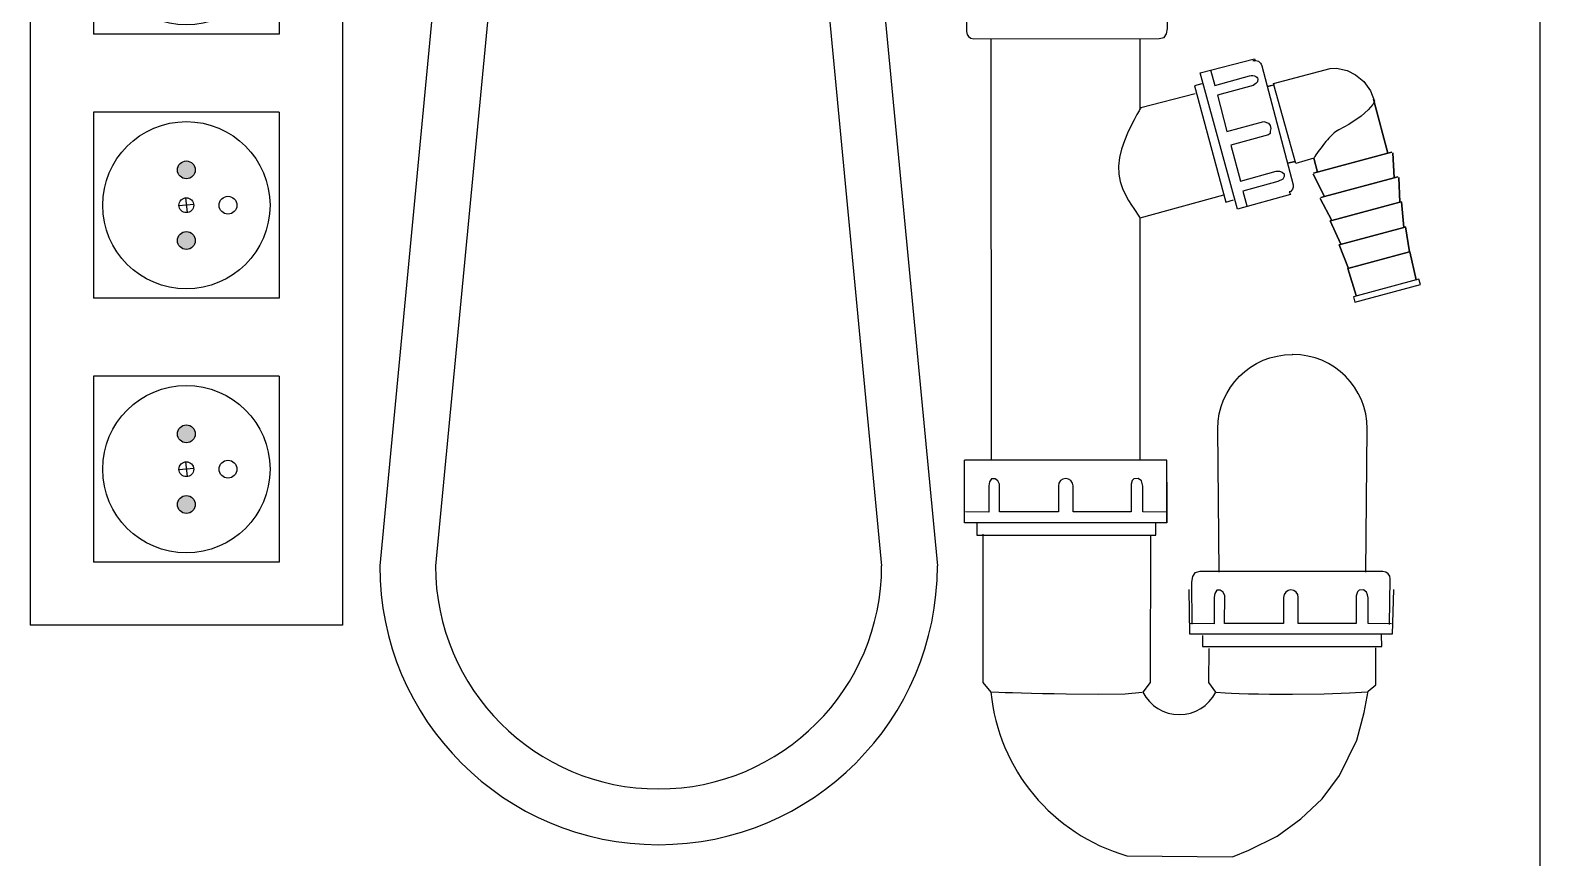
# Model space of a CAD drawing. Header units: millimetres. Extents: x 976 to 9349, y -714 to 2211.
# Drawn here: x 6617.91 to 6658.51, y -666.16 to -643.9 of the extents above; entities that cross this region are included whole.
import ezdxf

# ---------------------------------------------------------------- set-up
doc = ezdxf.new("R2010")
doc.units = ezdxf.units.MM
for name, color, linetype in [('Elektryka - obudowy', 174, 'Continuous'), ('Inst - odpływ', 35, 'Continuous'), ('Meble wnętrze', 52, 'Continuous')]:
    doc.layers.add(name, color=color, linetype=linetype)

# ---------------------------------------------------------------- blocks, each defined once
blk = doc.blocks.new('Z$W@#29424')
h = blk.add_hatch(color=256)
h.paths.add_polyline_path([(1.54, 2.25, 1), (1.06, 2.25, 1)])
h.paths.add_polyline_path([(3.44, 2.25, 1), (2.96, 2.25, 1)])
for centre, radius in [((2.25, 2.25), 2.25), ((2.25, 3.37), 0.24), ((1.3, 2.25), 0.24), ((3.2, 2.25), 0.24)]:
    blk.add_circle(centre, radius)
blk = doc.blocks.new('Z$W@#22242')
for p, q in [((0, 8.4), (22.6, 8.4)), ((0, 8.4), (0, 0)), ((22.6, 8.4), (22.6, 0)), ((1.7, 6.7), (1.7, 1.7)), ((1.7, 6.7), (6.7, 6.7)), ((6.7, 6.7), (6.7, 1.7)), ((8.8, 6.7), (8.8, 1.7)), ((8.8, 6.7), (13.8, 6.7)), ((13.8, 6.7), (13.8, 1.7)), ((15.9, 6.7), (15.9, 1.7)), ((15.9, 6.7), (20.9, 6.7)), ((20.9, 6.7), (20.9, 1.7)), ((4.001, 4.181), (4.399, 4.219)), ((4.181, 4.399), (4.219, 4.001)), ((11.101, 4.181), (11.499, 4.219)), ((11.281, 4.399), (11.319, 4.001)), ((18.201, 4.181), (18.599, 4.219)), ((18.381, 4.399), (18.419, 4.001)), ((1.7, 1.7), (6.7, 1.7)), ((8.8, 1.7), (13.8, 1.7)), ((15.9, 1.7), (20.9, 1.7)), ((0, 0), (22.6, 0))]:
    blk.add_line(p, q)
for centre in [(4.2, 4.2), (11.3, 4.2), (18.4, 4.2)]:
    blk.add_circle(centre, 0.2)
for p in [(1.95, 1.95), (9.05, 1.95), (16.15, 1.95)]:
    blk.add_blockref('Z$W@#29424', p)
blk = doc.blocks.new('Z$W@#28199')
for p, q in [((5, 60), (0, 7.5)), ((6.514, 60), (1.5, 7.5)), ((8.486, 60), (13.5, 7.5)), ((10, 60), (15, 7.5))]:
    blk.add_line(p, q)
for radius in [7.5, 6]:
    blk.add_arc((7.5, 7.5), radius, 180, 0)
blk = doc.blocks.new('Z$W@#17160')
for p, q in [((40.146, -3.776), (40.144, 7.561)), ((44.144, 5.661), (44.144, 7.561)), ((44.146, -3.776), (44.145, 2.739)), ((44.868, -3.776), (39.424, -3.776)), ((39.424, -5.459), (39.424, -3.776)), ((44.868, -5.459), (44.868, -3.776))]:
    blk.add_line(p, q)
at = {"lineweight": -3}
for points, knots in [([(39.497, 8.92), (39.497, 8.92), (39.476, 7.75), (39.476, 7.75), (39.476, 7.75), (39.476, 7.645), (39.566, 7.56), (39.676, 7.56), (39.676, 7.56), (39.676, 7.56), (44.662, 7.561), (44.662, 7.561), (44.662, 7.561), (44.662, 7.561), (44.797, 7.593), (44.797, 7.593), (44.797, 7.593), (44.797, 7.593), (44.856, 7.689), (44.856, 7.689), (44.856, 7.689), (44.856, 7.689), (44.882, 7.833), (44.882, 7.833), (44.882, 7.833), (44.882, 7.833), (44.873, 8.912), (44.873, 8.912)], [0, 0, 0, 0, 0.125, 0.125, 0.125, 0.125, 0.25, 0.25, 0.25, 0.25, 0.375, 0.375, 0.375, 0.375, 0.5, 0.5, 0.5, 0.5, 0.625, 0.625, 0.625, 0.625, 0.75, 0.75, 0.75, 0.75, 1, 1, 1, 1]), ([(47.181, 6.971), (47.285, 6.999), (47.391, 6.937), (47.419, 6.834), (47.419, 6.834), (47.419, 6.834), (48.264, 3.628), (48.264, 3.628), (48.264, 3.628), (48.264, 3.628), (48.264, 3.563), (48.264, 3.563), (48.264, 3.563), (48.264, 3.563), (48.241, 3.509), (48.241, 3.509), (48.241, 3.509), (48.241, 3.509), (48.187, 3.444), (48.187, 3.444), (48.187, 3.444), (48.187, 3.444), (48.152, 3.438), (48.152, 3.438), (48.152, 3.438), (48.152, 3.438), (48.187, 3.367), (48.187, 3.367), (48.187, 3.367), (48.187, 3.367), (46.765, 2.971), (46.765, 2.971), (46.765, 2.971), (46.765, 2.971), (45.762, 6.643), (45.762, 6.643), (45.762, 6.643), (45.762, 6.643), (47.22, 7.022), (47.22, 7.022), (47.22, 7.022), (47.22, 7.022), (47.238, 6.951), (47.238, 6.951)], [0, 0, 0, 0, 0.083333, 0.083333, 0.083333, 0.083333, 0.166667, 0.166667, 0.166667, 0.166667, 0.25, 0.25, 0.25, 0.25, 0.333333, 0.333333, 0.333333, 0.333333, 0.416667, 0.416667, 0.416667, 0.416667, 0.5, 0.5, 0.5, 0.5, 0.583333, 0.583333, 0.583333, 0.583333, 0.666667, 0.666667, 0.666667, 0.666667, 0.75, 0.75, 0.75, 0.75, 0.833333, 0.833333, 0.833333, 0.833333, 1, 1, 1, 1]), ([(45.804, 6.341), (45.804, 6.341), (45.612, 6.29), (45.612, 6.29), (45.612, 6.29), (45.612, 6.29), (46.455, 3.163), (46.455, 3.163), (46.455, 3.163), (46.455, 3.163), (46.66, 3.222), (46.66, 3.222)], [0, 0, 0, 0, 0.25, 0.25, 0.25, 0.25, 0.5, 0.5, 0.5, 0.5, 1, 1, 1, 1]), ([(46.043, 6.721), (46.043, 6.721), (46.153, 6.297), (46.153, 6.297), (46.153, 6.297), (46.153, 6.297), (47.091, 6.558), (47.091, 6.558), (47.091, 6.558), (47.091, 6.558), (47.137, 6.567), (47.137, 6.567), (47.137, 6.567), (47.137, 6.567), (47.182, 6.568), (47.182, 6.568), (47.182, 6.568), (47.182, 6.568), (47.223, 6.561), (47.223, 6.561), (47.223, 6.561), (47.223, 6.561), (47.259, 6.547), (47.259, 6.547), (47.259, 6.547), (47.259, 6.547), (47.288, 6.525), (47.288, 6.525), (47.288, 6.525), (47.288, 6.525), (47.306, 6.498), (47.306, 6.498), (47.306, 6.498), (47.306, 6.498), (47.312, 6.483), (47.312, 6.483), (47.312, 6.483), (47.312, 6.483), (47.308, 6.402), (47.308, 6.402), (47.308, 6.402), (47.308, 6.402), (47.258, 6.352), (47.258, 6.352), (47.258, 6.352), (47.258, 6.352), (47.187, 6.303), (47.187, 6.303), (47.187, 6.303), (47.187, 6.303), (46.225, 6.044), (46.225, 6.044), (46.225, 6.044), (46.225, 6.044), (46.483, 5.063), (46.483, 5.063), (46.483, 5.063), (46.483, 5.063), (47.478, 5.333), (47.478, 5.333), (47.478, 5.333), (47.478, 5.333), (47.599, 5.289), (47.599, 5.289), (47.599, 5.289), (47.599, 5.289), (47.649, 5.223), (47.649, 5.223), (47.649, 5.223), (47.649, 5.223), (47.665, 5.146), (47.665, 5.146), (47.665, 5.146), (47.665, 5.146), (47.649, 5.074), (47.649, 5.074), (47.649, 5.074), (47.649, 5.074), (47.643, 5.008), (47.643, 5.008), (47.643, 5.008), (47.643, 5.008), (47.599, 4.97), (47.599, 4.97), (47.599, 4.97), (47.599, 4.97), (46.588, 4.694), (46.588, 4.694), (46.588, 4.694), (46.588, 4.694), (46.846, 3.724), (46.846, 3.724), (46.846, 3.724), (46.846, 3.724), (47.808, 4), (47.808, 4), (47.808, 4), (47.808, 4), (47.896, 3.994), (47.896, 3.994), (47.896, 3.994), (47.896, 3.994), (47.968, 3.972), (47.968, 3.972), (47.968, 3.972), (47.968, 3.972), (48.017, 3.928), (48.017, 3.928), (48.017, 3.928), (48.017, 3.928), (48.017, 3.857), (48.017, 3.857), (48.017, 3.857), (48.017, 3.857), (47.984, 3.779), (47.984, 3.779), (47.984, 3.779), (47.984, 3.779), (47.847, 3.719), (47.847, 3.719), (47.847, 3.719), (47.847, 3.719), (46.907, 3.46), (46.907, 3.46), (46.907, 3.46), (46.907, 3.46), (47.013, 3.066), (47.013, 3.066)], [0, 0, 0, 0, 0.030303, 0.030303, 0.030303, 0.030303, 0.060606, 0.060606, 0.060606, 0.060606, 0.090909, 0.090909, 0.090909, 0.090909, 0.121212, 0.121212, 0.121212, 0.121212, 0.151515, 0.151515, 0.151515, 0.151515, 0.181818, 0.181818, 0.181818, 0.181818, 0.212121, 0.212121, 0.212121, 0.212121, 0.242424, 0.242424, 0.242424, 0.242424, 0.272727, 0.272727, 0.272727, 0.272727, 0.30303, 0.30303, 0.30303, 0.30303, 0.333333, 0.333333, 0.333333, 0.333333, 0.363636, 0.363636, 0.363636, 0.363636, 0.393939, 0.393939, 0.393939, 0.393939, 0.424242, 0.424242, 0.424242, 0.424242, 0.454545, 0.454545, 0.454545, 0.454545, 0.484848, 0.484848, 0.484848, 0.484848, 0.515152, 0.515152, 0.515152, 0.515152, 0.545455, 0.545455, 0.545455, 0.545455, 0.575758, 0.575758, 0.575758, 0.575758, 0.606061, 0.606061, 0.606061, 0.606061, 0.636364, 0.636364, 0.636364, 0.636364, 0.666667, 0.666667, 0.666667, 0.666667, 0.69697, 0.69697, 0.69697, 0.69697, 0.727273, 0.727273, 0.727273, 0.727273, 0.757576, 0.757576, 0.757576, 0.757576, 0.787879, 0.787879, 0.787879, 0.787879, 0.818182, 0.818182, 0.818182, 0.818182, 0.848485, 0.848485, 0.848485, 0.848485, 0.878788, 0.878788, 0.878788, 0.878788, 0.909091, 0.909091, 0.909091, 0.909091, 0.939394, 0.939394, 0.939394, 0.939394, 1, 1, 1, 1]), ([(48.818, 4.347), (48.818, 4.347), (48.825, 4.356), (48.825, 4.356), (48.825, 4.356), (48.825, 4.356), (48.845, 4.387), (48.845, 4.387), (48.845, 4.387), (48.845, 4.387), (48.877, 4.434), (48.877, 4.434), (48.877, 4.434), (48.877, 4.434), (48.919, 4.494), (48.919, 4.494), (48.919, 4.494), (48.919, 4.494), (48.965, 4.56), (48.965, 4.56), (48.965, 4.56), (48.965, 4.56), (49.012, 4.625), (49.012, 4.625), (49.012, 4.625), (49.012, 4.625), (49.058, 4.687), (49.058, 4.687), (49.058, 4.687), (49.058, 4.687), (49.102, 4.745), (49.102, 4.745), (49.102, 4.745), (49.102, 4.745), (49.144, 4.796), (49.144, 4.796), (49.144, 4.796), (49.144, 4.796), (49.183, 4.843), (49.183, 4.843), (49.183, 4.843), (49.183, 4.843), (49.22, 4.885), (49.22, 4.885), (49.22, 4.885), (49.22, 4.885), (49.256, 4.924), (49.256, 4.924), (49.256, 4.924), (49.256, 4.924), (49.291, 4.96), (49.291, 4.96), (49.291, 4.96), (49.291, 4.96), (49.327, 4.993), (49.327, 4.993), (49.327, 4.993), (49.327, 4.993), (49.364, 5.025), (49.364, 5.025), (49.364, 5.025), (49.364, 5.025), (49.403, 5.056), (49.403, 5.056), (49.403, 5.056), (49.403, 5.056), (49.444, 5.085), (49.444, 5.085), (49.444, 5.085), (49.444, 5.085), (49.487, 5.111), (49.487, 5.111), (49.487, 5.111), (49.487, 5.111), (49.763, 5.255), (49.763, 5.255), (49.763, 5.255), (49.763, 5.255), (50.092, 5.479), (50.092, 5.479), (50.092, 5.479), (50.092, 5.479), (50.284, 5.646), (50.284, 5.646), (50.284, 5.646), (50.284, 5.646), (50.408, 5.789), (50.408, 5.789), (50.408, 5.789), (50.408, 5.789), (50.442, 5.858), (50.442, 5.858), (50.442, 5.858), (50.442, 5.858), (50.451, 5.876), (50.451, 5.876), (50.451, 5.876), (50.451, 5.876), (50.34, 6.156), (50.34, 6.156), (50.34, 6.156), (50.34, 6.156), (50.16, 6.404), (50.16, 6.404), (50.16, 6.404), (50.16, 6.404), (49.937, 6.584), (49.937, 6.584), (49.937, 6.584), (49.937, 6.584), (49.714, 6.702), (49.714, 6.702), (49.714, 6.702), (49.714, 6.702), (49.428, 6.764), (49.428, 6.764), (49.428, 6.764), (49.428, 6.764), (49.255, 6.758), (49.255, 6.758), (49.255, 6.758), (49.255, 6.758), (47.736, 6.354), (47.736, 6.354), (47.736, 6.354), (47.736, 6.354), (47.746, 6.319), (47.746, 6.319), (47.746, 6.319), (47.746, 6.319), (48.331, 4.199), (48.331, 4.199), (48.331, 4.199), (48.331, 4.199), (48.818, 4.347), (48.818, 4.347)], [0, 0, 0, 0, 0.028571, 0.028571, 0.028571, 0.028571, 0.057143, 0.057143, 0.057143, 0.057143, 0.085714, 0.085714, 0.085714, 0.085714, 0.114286, 0.114286, 0.114286, 0.114286, 0.142857, 0.142857, 0.142857, 0.142857, 0.171429, 0.171429, 0.171429, 0.171429, 0.2, 0.2, 0.2, 0.2, 0.228571, 0.228571, 0.228571, 0.228571, 0.257143, 0.257143, 0.257143, 0.257143, 0.285714, 0.285714, 0.285714, 0.285714, 0.314286, 0.314286, 0.314286, 0.314286, 0.342857, 0.342857, 0.342857, 0.342857, 0.371429, 0.371429, 0.371429, 0.371429, 0.4, 0.4, 0.4, 0.4, 0.428571, 0.428571, 0.428571, 0.428571, 0.457143, 0.457143, 0.457143, 0.457143, 0.485714, 0.485714, 0.485714, 0.485714, 0.514286, 0.514286, 0.514286, 0.514286, 0.542857, 0.542857, 0.542857, 0.542857, 0.571429, 0.571429, 0.571429, 0.571429, 0.6, 0.6, 0.6, 0.6, 0.628571, 0.628571, 0.628571, 0.628571, 0.657143, 0.657143, 0.657143, 0.657143, 0.685714, 0.685714, 0.685714, 0.685714, 0.714286, 0.714286, 0.714286, 0.714286, 0.742857, 0.742857, 0.742857, 0.742857, 0.771429, 0.771429, 0.771429, 0.771429, 0.8, 0.8, 0.8, 0.8, 0.828571, 0.828571, 0.828571, 0.828571, 0.857143, 0.857143, 0.857143, 0.857143, 0.885714, 0.885714, 0.885714, 0.885714, 0.914286, 0.914286, 0.914286, 0.914286, 0.942857, 0.942857, 0.942857, 0.942857, 1, 1, 1, 1]), ([(45.631, 6.077), (45.631, 6.077), (44.166, 5.699), (44.166, 5.699), (44.166, 5.699), (44.166, 5.699), (44.156, 5.681), (44.156, 5.681), (44.156, 5.681), (44.156, 5.681), (44.133, 5.642), (44.133, 5.642), (44.133, 5.642), (44.133, 5.642), (44.122, 5.621), (44.122, 5.621), (44.122, 5.621), (44.122, 5.621), (44.063, 5.518), (44.063, 5.518), (44.063, 5.518), (44.063, 5.518), (43.985, 5.375), (43.985, 5.375), (43.985, 5.375), (43.985, 5.375), (43.897, 5.204), (43.897, 5.204), (43.897, 5.204), (43.897, 5.204), (43.809, 5.015), (43.809, 5.015), (43.809, 5.015), (43.809, 5.015), (43.723, 4.809), (43.723, 4.809), (43.723, 4.809), (43.723, 4.809), (43.649, 4.589), (43.649, 4.589), (43.649, 4.589), (43.649, 4.589), (43.595, 4.362), (43.595, 4.362), (43.595, 4.362), (43.595, 4.362), (43.57, 4.135), (43.57, 4.135), (43.57, 4.135), (43.57, 4.135), (43.576, 3.92), (43.576, 3.92), (43.576, 3.92), (43.576, 3.92), (43.612, 3.717), (43.612, 3.717), (43.612, 3.717), (43.612, 3.717), (43.673, 3.53), (43.673, 3.53), (43.673, 3.53), (43.673, 3.53), (43.751, 3.358), (43.751, 3.358), (43.751, 3.358), (43.751, 3.358), (43.835, 3.208), (43.835, 3.208), (43.835, 3.208), (43.835, 3.208), (43.914, 3.086), (43.914, 3.086), (43.914, 3.086), (43.914, 3.086), (43.981, 2.992), (43.981, 2.992), (43.981, 2.992), (43.981, 2.992), (44.133, 2.757), (44.133, 2.757), (44.133, 2.757), (44.133, 2.757), (44.133, 2.757), (44.133, 2.757), (44.133, 2.757), (44.133, 2.757), (44.146, 2.737), (44.146, 2.737), (44.146, 2.737), (44.146, 2.737), (46.397, 3.359), (46.397, 3.359)], [0, 0, 0, 0, 0.041667, 0.041667, 0.041667, 0.041667, 0.083333, 0.083333, 0.083333, 0.083333, 0.125, 0.125, 0.125, 0.125, 0.166667, 0.166667, 0.166667, 0.166667, 0.208333, 0.208333, 0.208333, 0.208333, 0.25, 0.25, 0.25, 0.25, 0.291667, 0.291667, 0.291667, 0.291667, 0.333333, 0.333333, 0.333333, 0.333333, 0.375, 0.375, 0.375, 0.375, 0.416667, 0.416667, 0.416667, 0.416667, 0.458333, 0.458333, 0.458333, 0.458333, 0.5, 0.5, 0.5, 0.5, 0.541667, 0.541667, 0.541667, 0.541667, 0.583333, 0.583333, 0.583333, 0.583333, 0.625, 0.625, 0.625, 0.625, 0.666667, 0.666667, 0.666667, 0.666667, 0.708333, 0.708333, 0.708333, 0.708333, 0.75, 0.75, 0.75, 0.75, 0.791667, 0.791667, 0.791667, 0.791667, 0.833333, 0.833333, 0.833333, 0.833333, 0.875, 0.875, 0.875, 0.875, 0.916667, 0.916667, 0.916667, 0.916667, 1, 1, 1, 1]), ([(47.757, 6.322), (47.757, 6.322), (47.746, 6.319), (47.746, 6.319), (47.746, 6.319), (47.746, 6.319), (47.569, 6.272), (47.569, 6.272), (47.569, 6.272), (47.569, 6.272), (47.757, 6.322), (47.757, 6.322)], [0, 0, 0, 0, 0.25, 0.25, 0.25, 0.25, 0.5, 0.5, 0.5, 0.5, 1, 1, 1, 1]), ([(50.812, 4.479), (50.812, 4.479), (50.442, 5.858), (50.442, 5.858), (50.442, 5.858), (50.442, 5.858), (50.422, 5.931), (50.422, 5.931), (50.422, 5.931), (50.422, 5.931), (50.442, 5.858), (50.442, 5.858), (50.442, 5.858), (50.442, 5.858), (50.812, 4.479), (50.812, 4.479), (50.812, 4.479), (50.812, 4.479), (50.92, 4.508), (50.92, 4.508), (50.92, 4.508), (50.92, 4.508), (50.812, 4.479), (50.812, 4.479)], [0, 0, 0, 0, 0.142857, 0.142857, 0.142857, 0.142857, 0.285714, 0.285714, 0.285714, 0.285714, 0.428571, 0.428571, 0.428571, 0.428571, 0.571429, 0.571429, 0.571429, 0.571429, 0.714286, 0.714286, 0.714286, 0.714286, 1, 1, 1, 1]), ([(48.811, 3.943), (48.811, 3.943), (50.812, 4.479), (50.812, 4.479), (50.812, 4.479), (50.812, 4.479), (48.811, 3.943), (48.811, 3.943)], [0, 0, 0, 0, 0.333333, 0.333333, 0.333333, 0.333333, 1, 1, 1, 1]), ([(49.005, 3.292), (49.005, 3.292), (49.103, 3.318), (49.103, 3.318), (49.103, 3.318), (49.103, 3.318), (48.798, 3.915), (48.798, 3.915), (48.798, 3.915), (48.798, 3.915), (49.103, 3.318), (49.103, 3.318), (49.103, 3.318), (49.103, 3.318), (50.979, 3.821), (50.979, 3.821), (50.979, 3.821), (50.979, 3.821), (50.944, 4.49), (50.944, 4.49), (50.944, 4.49), (50.944, 4.49), (50.979, 3.821), (50.979, 3.821), (50.979, 3.821), (50.979, 3.821), (51.076, 3.847), (51.076, 3.847), (51.076, 3.847), (51.076, 3.847), (50.979, 3.821), (50.979, 3.821), (50.979, 3.821), (50.979, 3.821), (49.103, 3.318), (49.103, 3.318), (49.103, 3.318), (49.103, 3.318), (49.005, 3.292), (49.005, 3.292)], [0, 0, 0, 0, 0.090909, 0.090909, 0.090909, 0.090909, 0.181818, 0.181818, 0.181818, 0.181818, 0.272727, 0.272727, 0.272727, 0.272727, 0.363636, 0.363636, 0.363636, 0.363636, 0.454545, 0.454545, 0.454545, 0.454545, 0.545455, 0.545455, 0.545455, 0.545455, 0.636364, 0.636364, 0.636364, 0.636364, 0.727273, 0.727273, 0.727273, 0.727273, 0.818182, 0.818182, 0.818182, 0.818182, 1, 1, 1, 1]), ([(48.309, 4.26), (48.309, 4.26), (48.122, 4.21), (48.122, 4.21), (48.122, 4.21), (48.122, 4.21), (48.309, 4.26), (48.309, 4.26)], [0, 0, 0, 0, 0.333333, 0.333333, 0.333333, 0.333333, 1, 1, 1, 1]), ([(48.919, 3.972), (48.919, 3.972), (48.818, 4.347), (48.818, 4.347), (48.818, 4.347), (48.818, 4.347), (48.919, 3.972), (48.919, 3.972)], [0, 0, 0, 0, 0.333333, 0.333333, 0.333333, 0.333333, 1, 1, 1, 1]), ([(51.577, 1.066), (51.577, 1.066), (51.575, 1.072), (51.575, 1.072), (51.575, 1.072), (51.575, 1.072), (51.402, 1.825), (51.402, 1.825), (51.402, 1.825), (51.402, 1.825), (51.389, 1.822), (51.389, 1.822), (51.389, 1.822), (51.389, 1.822), (51.283, 2.496), (51.283, 2.496), (51.283, 2.496), (51.283, 2.496), (51.237, 2.484), (51.237, 2.484), (51.237, 2.484), (51.237, 2.484), (51.177, 3.171), (51.177, 3.171), (51.177, 3.171), (51.177, 3.171), (51.13, 3.158), (51.13, 3.158), (51.13, 3.158), (51.13, 3.158), (51.101, 3.829), (51.101, 3.829), (51.101, 3.829), (51.101, 3.829), (51.13, 3.158), (51.13, 3.158), (51.13, 3.158), (51.13, 3.158), (51.177, 3.171), (51.177, 3.171), (51.177, 3.171), (51.177, 3.171), (51.237, 2.484), (51.237, 2.484), (51.237, 2.484), (51.237, 2.484), (51.283, 2.496), (51.283, 2.496), (51.283, 2.496), (51.283, 2.496), (51.389, 1.822), (51.389, 1.822), (51.389, 1.822), (51.389, 1.822), (51.402, 1.825), (51.402, 1.825), (51.402, 1.825), (51.402, 1.825), (51.575, 1.072), (51.575, 1.072), (51.575, 1.072), (51.575, 1.072), (51.577, 1.066), (51.577, 1.066)], [0, 0, 0, 0, 0.058824, 0.058824, 0.058824, 0.058824, 0.117647, 0.117647, 0.117647, 0.117647, 0.176471, 0.176471, 0.176471, 0.176471, 0.235294, 0.235294, 0.235294, 0.235294, 0.294118, 0.294118, 0.294118, 0.294118, 0.352941, 0.352941, 0.352941, 0.352941, 0.411765, 0.411765, 0.411765, 0.411765, 0.470588, 0.470588, 0.470588, 0.470588, 0.529412, 0.529412, 0.529412, 0.529412, 0.588235, 0.588235, 0.588235, 0.588235, 0.647059, 0.647059, 0.647059, 0.647059, 0.705882, 0.705882, 0.705882, 0.705882, 0.764706, 0.764706, 0.764706, 0.764706, 0.823529, 0.823529, 0.823529, 0.823529, 0.882353, 0.882353, 0.882353, 0.882353, 1, 1, 1, 1]), ([(49.303, 2.669), (49.303, 2.669), (48.993, 3.264), (48.993, 3.264), (48.993, 3.264), (48.993, 3.264), (49.303, 2.669), (49.303, 2.669), (49.303, 2.669), (49.303, 2.669), (51.13, 3.158), (51.13, 3.158), (51.13, 3.158), (51.13, 3.158), (49.303, 2.669), (49.303, 2.669)], [0, 0, 0, 0, 0.2, 0.2, 0.2, 0.2, 0.4, 0.4, 0.4, 0.4, 0.6, 0.6, 0.6, 0.6, 1, 1, 1, 1]), ([(49.548, 2.031), (49.548, 2.031), (49.256, 2.656), (49.256, 2.656), (49.256, 2.656), (49.256, 2.656), (49.303, 2.669), (49.303, 2.669), (49.303, 2.669), (49.303, 2.669), (49.256, 2.656), (49.256, 2.656), (49.256, 2.656), (49.256, 2.656), (49.548, 2.031), (49.548, 2.031)], [0, 0, 0, 0, 0.2, 0.2, 0.2, 0.2, 0.4, 0.4, 0.4, 0.4, 0.6, 0.6, 0.6, 0.6, 1, 1, 1, 1]), ([(49.747, 1.382), (49.747, 1.382), (49.502, 2.019), (49.502, 2.019), (49.502, 2.019), (49.502, 2.019), (51.237, 2.484), (51.237, 2.484), (51.237, 2.484), (51.237, 2.484), (49.502, 2.019), (49.502, 2.019), (49.502, 2.019), (49.502, 2.019), (49.747, 1.382), (49.747, 1.382)], [0, 0, 0, 0, 0.2, 0.2, 0.2, 0.2, 0.4, 0.4, 0.4, 0.4, 0.6, 0.6, 0.6, 0.6, 1, 1, 1, 1]), ([(49.957, 0.653), (49.957, 0.653), (49.734, 1.378), (49.734, 1.378), (49.734, 1.378), (49.734, 1.378), (51.389, 1.822), (51.389, 1.822), (51.389, 1.822), (51.389, 1.822), (49.734, 1.378), (49.734, 1.378), (49.734, 1.378), (49.734, 1.378), (49.957, 0.653), (49.957, 0.653)], [0, 0, 0, 0, 0.2, 0.2, 0.2, 0.2, 0.4, 0.4, 0.4, 0.4, 0.6, 0.6, 0.6, 0.6, 1, 1, 1, 1]), ([(49.926, 0.475), (49.926, 0.475), (49.888, 0.614), (49.888, 0.614), (49.888, 0.614), (49.888, 0.614), (51.575, 1.072), (51.575, 1.072), (51.575, 1.072), (51.575, 1.072), (51.647, 1.091), (51.647, 1.091), (51.647, 1.091), (51.647, 1.091), (51.688, 0.947), (51.688, 0.947), (51.688, 0.947), (51.688, 0.947), (49.926, 0.475), (49.926, 0.475)], [0, 0, 0, 0, 0.166667, 0.166667, 0.166667, 0.166667, 0.333333, 0.333333, 0.333333, 0.333333, 0.5, 0.5, 0.5, 0.5, 0.666667, 0.666667, 0.666667, 0.666667, 1, 1, 1, 1])]:
    blk.add_open_spline(points, degree=3, knots=knots, dxfattribs=at)
for points, knots in [([(46.276, -6.792), (46.276, -6.792), (46.235, -2.932), (46.235, -2.932), (46.235, -2.932), (46.235, -1.829), (47.129, -0.935), (48.232, -0.935), (48.232, -0.935), (48.232, -0.935), (48.237, -0.935), (48.245, -0.935)], [0, 0, 0, 0, 0.25, 0.25, 0.25, 0.25, 0.5, 0.5, 0.5, 0.5, 0.5075237, 0.5075237, 0.5075237, 0.5075237]), ([(50.214, -6.792), (50.214, -6.792), (50.255, -2.932), (50.255, -2.932), (50.255, -2.932), (50.255, -1.829), (49.361, -0.935), (48.258, -0.935), (48.258, -0.935), (48.258, -0.935), (48.254, -0.935), (48.245, -0.935)], [0, 0, 0, 0, 0.25, 0.25, 0.25, 0.25, 0.5, 0.5, 0.5, 0.5, 0.5075237, 0.5075237, 0.5075237, 0.5075237]), ([(44.868, -4.365), (44.868, -4.365), (44.868, -5.459), (44.868, -5.459), (44.868, -5.459), (44.868, -5.459), (39.424, -5.459), (39.424, -5.459), (39.424, -5.459), (39.424, -5.459), (39.424, -4.262), (39.424, -4.262)], [0, 0, 0, 0, 0.25, 0.25, 0.25, 0.25, 0.5, 0.5, 0.5, 0.5, 1, 1, 1, 1]), ([(44.847, -5.178), (44.847, -5.178), (44.22, -5.171), (44.22, -5.171), (44.22, -5.171), (44.22, -5.171), (44.22, -4.48), (44.22, -4.48), (44.22, -4.48), (44.22, -4.48), (44.204, -4.402), (44.204, -4.402), (44.204, -4.402), (44.204, -4.402), (44.181, -4.332), (44.181, -4.332), (44.181, -4.332), (44.181, -4.332), (44.096, -4.27), (44.096, -4.27), (44.096, -4.27), (44.096, -4.27), (43.979, -4.278), (43.979, -4.278), (43.979, -4.278), (43.979, -4.278), (43.933, -4.324), (43.933, -4.324), (43.933, -4.324), (43.933, -4.324), (43.902, -4.425), (43.902, -4.425), (43.902, -4.425), (43.902, -4.425), (43.902, -5.171), (43.902, -5.171), (43.902, -5.171), (43.902, -5.171), (42.345, -5.171), (42.345, -5.171), (42.345, -5.171), (42.345, -5.171), (42.344, -4.469), (42.344, -4.469), (42.344, -4.469), (42.344, -4.359), (42.255, -4.271), (42.146, -4.271), (42.146, -4.271), (42.037, -4.271), (41.948, -4.359), (41.948, -4.469), (41.948, -4.469), (41.948, -4.469), (41.949, -5.171), (41.949, -5.171), (41.949, -5.171), (41.949, -5.171), (40.361, -5.171), (40.361, -5.171), (40.361, -5.171), (40.361, -5.171), (40.369, -4.425), (40.369, -4.425), (40.369, -4.425), (40.369, -4.425), (40.322, -4.332), (40.322, -4.332), (40.322, -4.332), (40.322, -4.332), (40.245, -4.278), (40.245, -4.278), (40.245, -4.278), (40.245, -4.278), (40.152, -4.278), (40.152, -4.278), (40.152, -4.278), (40.152, -4.278), (40.097, -4.363), (40.097, -4.363), (40.097, -4.363), (40.097, -4.363), (40.082, -4.464), (40.082, -4.464), (40.082, -4.464), (40.082, -4.464), (40.082, -5.178), (40.082, -5.178), (40.082, -5.178), (40.082, -5.178), (39.447, -5.171), (39.447, -5.171)], [0, 0, 0, 0, 0.041667, 0.041667, 0.041667, 0.041667, 0.083333, 0.083333, 0.083333, 0.083333, 0.125, 0.125, 0.125, 0.125, 0.166667, 0.166667, 0.166667, 0.166667, 0.208333, 0.208333, 0.208333, 0.208333, 0.25, 0.25, 0.25, 0.25, 0.291667, 0.291667, 0.291667, 0.291667, 0.333333, 0.333333, 0.333333, 0.333333, 0.375, 0.375, 0.375, 0.375, 0.416667, 0.416667, 0.416667, 0.416667, 0.458333, 0.458333, 0.458333, 0.458333, 0.5, 0.5, 0.5, 0.5, 0.541667, 0.541667, 0.541667, 0.541667, 0.583333, 0.583333, 0.583333, 0.583333, 0.625, 0.625, 0.625, 0.625, 0.666667, 0.666667, 0.666667, 0.666667, 0.708333, 0.708333, 0.708333, 0.708333, 0.75, 0.75, 0.75, 0.75, 0.791667, 0.791667, 0.791667, 0.791667, 0.833333, 0.833333, 0.833333, 0.833333, 0.875, 0.875, 0.875, 0.875, 0.916667, 0.916667, 0.916667, 0.916667, 1, 1, 1, 1]), ([(39.754, -5.469), (39.754, -5.469), (39.758, -5.793), (39.758, -5.793), (39.758, -5.793), (39.758, -5.793), (44.574, -5.793), (44.574, -5.793), (44.574, -5.793), (44.574, -5.793), (44.568, -5.469), (44.568, -5.469)], [0, 0, 0, 0, 0.25, 0.25, 0.25, 0.25, 0.5, 0.5, 0.5, 0.5, 1, 1, 1, 1]), ([(39.914, -5.771), (39.914, -5.771), (39.914, -9.758), (39.914, -9.758), (39.914, -9.758), (39.914, -9.758), (40.133, -10.022), (40.133, -10.022), (40.133, -10.022), (40.337, -12.097), (41.786, -13.838), (43.789, -14.417), (43.789, -14.417), (43.789, -14.417), (46.634, -14.447), (46.634, -14.447), (46.634, -14.447), (46.634, -14.447), (47.071, -14.272), (47.071, -14.272), (47.071, -14.272), (47.071, -14.272), (47.829, -13.892), (47.829, -13.892), (47.829, -13.892), (47.829, -13.892), (48.471, -13.425), (48.471, -13.425), (48.471, -13.425), (48.471, -13.425), (49.039, -12.884), (49.039, -12.884), (49.039, -12.884), (49.039, -12.884), (49.506, -12.256), (49.506, -12.256), (49.506, -12.256), (49.506, -12.256), (49.972, -11.307), (49.972, -11.307), (49.972, -11.307), (49.972, -11.307), (50.176, -10.562), (50.176, -10.562), (50.176, -10.562), (50.176, -10.562), (50.278, -9.992), (50.278, -9.992), (50.278, -9.992), (50.278, -9.992), (50.482, -9.817), (50.482, -9.817), (50.482, -9.817), (50.482, -9.817), (50.482, -8.824), (50.482, -8.824)], [0, 0, 0, 0, 0.066667, 0.066667, 0.066667, 0.066667, 0.133333, 0.133333, 0.133333, 0.133333, 0.2, 0.2, 0.2, 0.2, 0.266667, 0.266667, 0.266667, 0.266667, 0.333333, 0.333333, 0.333333, 0.333333, 0.4, 0.4, 0.4, 0.4, 0.466667, 0.466667, 0.466667, 0.466667, 0.533333, 0.533333, 0.533333, 0.533333, 0.6, 0.6, 0.6, 0.6, 0.666667, 0.666667, 0.666667, 0.666667, 0.733333, 0.733333, 0.733333, 0.733333, 0.8, 0.8, 0.8, 0.8, 0.866667, 0.866667, 0.866667, 0.866667, 1, 1, 1, 1]), ([(44.43, -5.798), (44.43, -5.798), (44.419, -9.761), (44.419, -9.761), (44.419, -9.761), (44.419, -9.761), (44.222, -10.02), (44.222, -10.02), (44.222, -10.02), (44.409, -10.389), (44.788, -10.622), (45.201, -10.622), (45.201, -10.622), (45.615, -10.622), (45.993, -10.389), (46.181, -10.02), (46.181, -10.02), (46.181, -10.02), (45.992, -9.761), (45.992, -9.761), (45.992, -9.761), (45.992, -9.761), (46.004, -8.84), (46.004, -8.84)], [0, 0, 0, 0, 0.142857, 0.142857, 0.142857, 0.142857, 0.285714, 0.285714, 0.285714, 0.285714, 0.428571, 0.428571, 0.428571, 0.428571, 0.571429, 0.571429, 0.571429, 0.571429, 0.714286, 0.714286, 0.714286, 0.714286, 1, 1, 1, 1]), ([(50.856, -8.196), (50.856, -8.196), (50.876, -6.972), (50.876, -6.972), (50.876, -6.972), (50.876, -6.862), (50.788, -6.774), (50.678, -6.774), (50.678, -6.774), (50.678, -6.774), (45.749, -6.775), (45.749, -6.775), (45.749, -6.775), (45.749, -6.775), (45.616, -6.808), (45.616, -6.808), (45.616, -6.808), (45.616, -6.808), (45.557, -6.908), (45.557, -6.908), (45.557, -6.908), (45.557, -6.908), (45.532, -7.059), (45.532, -7.059), (45.532, -7.059), (45.532, -7.059), (45.54, -8.188), (45.54, -8.188)], [0, 0, 0, 0, 0.125, 0.125, 0.125, 0.125, 0.25, 0.25, 0.25, 0.25, 0.375, 0.375, 0.375, 0.375, 0.5, 0.5, 0.5, 0.5, 0.625, 0.625, 0.625, 0.625, 0.75, 0.75, 0.75, 0.75, 1, 1, 1, 1]), ([(50.959, -7.252), (50.959, -7.252), (50.926, -8.456), (50.926, -8.456), (50.926, -8.456), (50.926, -8.456), (45.481, -8.456), (45.481, -8.456), (45.481, -8.456), (45.481, -8.456), (45.466, -7.26), (45.466, -7.26)], [0, 0, 0, 0, 0.25, 0.25, 0.25, 0.25, 0.5, 0.5, 0.5, 0.5, 1, 1, 1, 1]), ([(50.905, -8.176), (50.905, -8.176), (50.277, -8.168), (50.277, -8.168), (50.277, -8.168), (50.277, -8.168), (50.277, -7.477), (50.277, -7.477), (50.277, -7.477), (50.277, -7.477), (50.262, -7.4), (50.262, -7.4), (50.262, -7.4), (50.262, -7.4), (50.239, -7.33), (50.239, -7.33), (50.239, -7.33), (50.239, -7.33), (50.153, -7.268), (50.153, -7.268), (50.153, -7.268), (50.153, -7.268), (50.037, -7.276), (50.037, -7.276), (50.037, -7.276), (50.037, -7.276), (49.991, -7.322), (49.991, -7.322), (49.991, -7.322), (49.991, -7.322), (49.96, -7.423), (49.96, -7.423), (49.96, -7.423), (49.96, -7.423), (49.96, -8.168), (49.96, -8.168), (49.96, -8.168), (49.96, -8.168), (48.402, -8.168), (48.402, -8.168), (48.402, -8.168), (48.402, -8.168), (48.402, -7.467), (48.402, -7.467), (48.402, -7.467), (48.402, -7.357), (48.313, -7.268), (48.204, -7.268), (48.204, -7.268), (48.094, -7.268), (48.006, -7.357), (48.006, -7.467), (48.006, -7.467), (48.006, -7.467), (48.007, -8.168), (48.007, -8.168), (48.007, -8.168), (48.007, -8.168), (46.419, -8.168), (46.419, -8.168), (46.419, -8.168), (46.419, -8.168), (46.427, -7.423), (46.427, -7.423), (46.427, -7.423), (46.427, -7.423), (46.38, -7.33), (46.38, -7.33), (46.38, -7.33), (46.38, -7.33), (46.303, -7.276), (46.303, -7.276), (46.303, -7.276), (46.303, -7.276), (46.21, -7.276), (46.21, -7.276), (46.21, -7.276), (46.21, -7.276), (46.155, -7.361), (46.155, -7.361), (46.155, -7.361), (46.155, -7.361), (46.14, -7.462), (46.14, -7.462), (46.14, -7.462), (46.14, -7.462), (46.14, -8.176), (46.14, -8.176), (46.14, -8.176), (46.14, -8.176), (45.504, -8.168), (45.504, -8.168)], [0, 0, 0, 0, 0.041667, 0.041667, 0.041667, 0.041667, 0.083333, 0.083333, 0.083333, 0.083333, 0.125, 0.125, 0.125, 0.125, 0.166667, 0.166667, 0.166667, 0.166667, 0.208333, 0.208333, 0.208333, 0.208333, 0.25, 0.25, 0.25, 0.25, 0.291667, 0.291667, 0.291667, 0.291667, 0.333333, 0.333333, 0.333333, 0.333333, 0.375, 0.375, 0.375, 0.375, 0.416667, 0.416667, 0.416667, 0.416667, 0.458333, 0.458333, 0.458333, 0.458333, 0.5, 0.5, 0.5, 0.5, 0.541667, 0.541667, 0.541667, 0.541667, 0.583333, 0.583333, 0.583333, 0.583333, 0.625, 0.625, 0.625, 0.625, 0.666667, 0.666667, 0.666667, 0.666667, 0.708333, 0.708333, 0.708333, 0.708333, 0.75, 0.75, 0.75, 0.75, 0.791667, 0.791667, 0.791667, 0.791667, 0.833333, 0.833333, 0.833333, 0.833333, 0.875, 0.875, 0.875, 0.875, 0.916667, 0.916667, 0.916667, 0.916667, 1, 1, 1, 1]), ([(45.824, -8.495), (45.824, -8.495), (45.825, -8.789), (45.825, -8.789), (45.825, -8.789), (45.825, -8.789), (50.649, -8.789), (50.649, -8.789), (50.649, -8.789), (50.649, -8.789), (50.641, -8.477), (50.641, -8.477)], [0, 0, 0, 0, 0.25, 0.25, 0.25, 0.25, 0.5, 0.5, 0.5, 0.5, 1, 1, 1, 1]), ([(44.198, -10.028), (44.198, -10.028), (43.744, -10.072), (43.744, -10.072), (43.744, -10.072), (43.744, -10.072), (43.035, -10.084), (43.035, -10.084), (43.035, -10.084), (43.035, -10.084), (42.154, -10.068), (42.154, -10.068), (42.154, -10.068), (42.154, -10.068), (41.833, -10.064), (41.833, -10.064), (41.833, -10.064), (41.833, -10.064), (41.523, -10.059), (41.523, -10.059), (41.523, -10.059), (41.523, -10.059), (41.229, -10.052), (41.229, -10.052), (41.229, -10.052), (41.229, -10.052), (40.959, -10.046), (40.959, -10.046), (40.959, -10.046), (40.959, -10.046), (40.719, -10.039), (40.719, -10.039), (40.719, -10.039), (40.719, -10.039), (40.514, -10.034), (40.514, -10.034), (40.514, -10.034), (40.514, -10.034), (40.35, -10.029), (40.35, -10.029), (40.35, -10.029), (40.35, -10.029), (40.121, -10.017), (40.121, -10.017)], [0, 0, 0, 0, 0.083333, 0.083333, 0.083333, 0.083333, 0.166667, 0.166667, 0.166667, 0.166667, 0.25, 0.25, 0.25, 0.25, 0.333333, 0.333333, 0.333333, 0.333333, 0.416667, 0.416667, 0.416667, 0.416667, 0.5, 0.5, 0.5, 0.5, 0.583333, 0.583333, 0.583333, 0.583333, 0.666667, 0.666667, 0.666667, 0.666667, 0.75, 0.75, 0.75, 0.75, 0.833333, 0.833333, 0.833333, 0.833333, 1, 1, 1, 1]), ([(46.196, -10.02), (46.196, -10.02), (46.433, -10.032), (46.433, -10.032), (46.433, -10.032), (46.433, -10.032), (46.603, -10.042), (46.603, -10.042), (46.603, -10.042), (46.603, -10.042), (46.814, -10.052), (46.814, -10.052), (46.814, -10.052), (46.814, -10.052), (47.059, -10.06), (47.059, -10.06), (47.059, -10.06), (47.059, -10.06), (47.333, -10.066), (47.333, -10.066), (47.333, -10.066), (47.333, -10.066), (47.627, -10.069), (47.627, -10.069), (47.627, -10.069), (47.627, -10.069), (47.935, -10.07), (47.935, -10.07), (47.935, -10.07), (47.935, -10.07), (48.249, -10.068), (48.249, -10.068), (48.249, -10.068), (48.249, -10.068), (49.1, -10.067), (49.1, -10.067), (49.1, -10.067), (49.1, -10.067), (49.779, -10.039), (49.779, -10.039), (49.779, -10.039), (49.779, -10.039), (50.264, -10.011), (50.264, -10.011)], [0, 0, 0, 0, 0.083333, 0.083333, 0.083333, 0.083333, 0.166667, 0.166667, 0.166667, 0.166667, 0.25, 0.25, 0.25, 0.25, 0.333333, 0.333333, 0.333333, 0.333333, 0.416667, 0.416667, 0.416667, 0.416667, 0.5, 0.5, 0.5, 0.5, 0.583333, 0.583333, 0.583333, 0.583333, 0.666667, 0.666667, 0.666667, 0.666667, 0.75, 0.75, 0.75, 0.75, 0.833333, 0.833333, 0.833333, 0.833333, 1, 1, 1, 1])]:
    blk.add_open_spline(points, degree=3, knots=knots)

msp = doc.modelspace()

# ---------------------------------------------------------------- linework, layer by layer
at = {"layer": 'Meble wnętrze'}
msp.add_line((6658.505, -599.81), (6658.505, -688.71), dxfattribs=at)

# ---------------------------------------------------------------- block references
at = {"layer": 'Elektryka - obudowy', "rotation": -90.00000000000001}
msp.add_blockref('Z$W@#22242', (6617.905, -637.31), dxfattribs=at)
at = {"layer": 'Inst - odpływ'}
msp.add_blockref('Z$W@#17160', (6603.609, -651.69), dxfattribs=at)
at = {"layer": 'Meble wnętrze'}
msp.add_blockref('Z$W@#28199', (6627.305, -665.81), dxfattribs=at)

doc.saveas('drawing.dxf')
